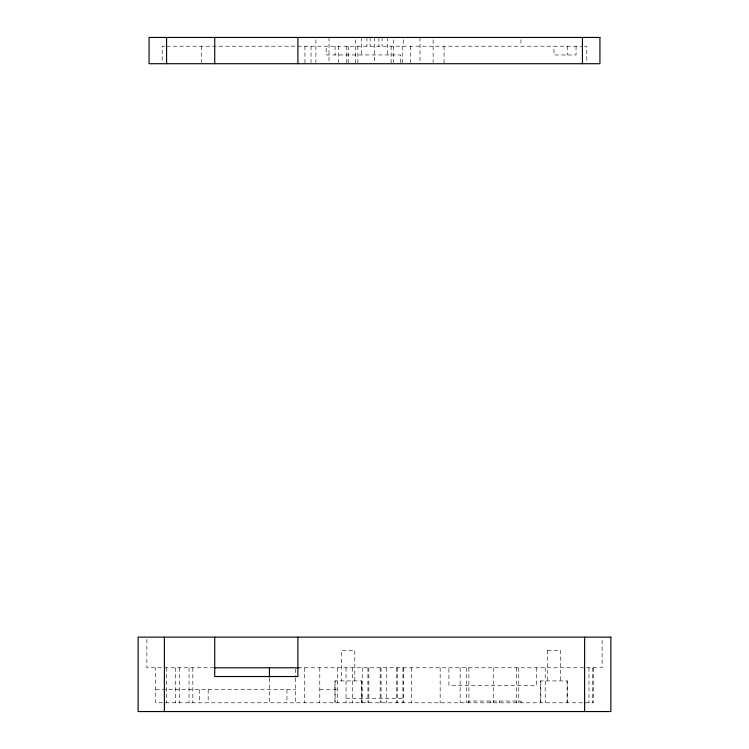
<?xml version="1.0" encoding="UTF-8"?>
<svg xmlns="http://www.w3.org/2000/svg" width="749" height="749" viewBox="0 0 749 749"><rect width="100%" height="100%" fill="white"/><g stroke="black" fill="none" stroke-linecap="round" stroke-linejoin="round"><path stroke-width="0.56" stroke-dasharray="3.75 2.81" d="M164.902 46.204L162.205 46.204L162.205 62.551M166.578 46.204L582.422 46.204M584.098 46.204L586.795 46.204L586.795 62.551M547.407 650.272L560.533 650.272L560.505 680.907M213.999 667.78L146.879 667.78L146.879 637.137M297.896 667.78L602.121 667.78L602.121 637.137M155.633 689.66L295.705 689.66M319.786 689.66L337.293 689.66M346.047 698.414L402.953 698.414M593.367 667.78L593.367 702.796L155.633 702.796L155.633 667.78M592.29 667.78L592.29 702.796M588.986 667.78L588.986 702.796M576.056 46.204L576.056 54.958L553.97 54.958L553.97 46.204M567.246 46.204L567.246 54.958M567.246 702.796L567.246 680.907L540.684 680.907L540.684 702.796M567.096 680.907L567.096 702.796M547.425 650.272L547.407 680.907M545.216 667.78L545.216 702.796M540.834 680.907L540.834 702.796M536.462 667.78L536.462 685.288L448.913 685.288L448.913 667.78M521.135 702.796L521.135 701.045L468.612 701.045L468.612 702.796M520.939 39.641L520.939 46.204M518.767 667.78L518.767 702.796M516.482 667.78L516.482 702.796M499.255 701.045L499.255 702.796M493.263 667.78L493.263 702.796M490.501 701.045L490.501 702.796M468.893 667.78L468.893 702.796M466.608 667.78L466.608 702.796M460.139 667.78L460.139 702.796M444.063 46.204L444.063 63.712M440.159 667.78L440.159 702.796M433.119 39.734L433.119 62.57M419.992 37.45L419.992 63.712M411.707 667.78L411.707 702.796M410.396 46.204L410.396 62.551M403.627 39.641L403.627 46.204M403.645 667.78L403.645 702.796M402.953 667.78L402.953 702.796M402.213 46.204L402.213 63.712M400.762 62.616L400.762 54.958L326.152 54.958L326.152 46.204M397.26 667.78L397.26 702.796M396.39 667.78L396.39 702.796M393.45 39.734L393.45 62.57M391.109 46.204L391.109 63.712M387.636 37.45L387.636 54.958M386.756 667.78L386.756 702.796M382.084 37.45L382.084 46.204M381.063 667.78L381.063 702.796M380.164 667.78L380.164 702.796M378.882 37.45L378.882 46.204M374.5 37.45L374.5 63.712M370.118 37.45L370.118 46.204M368.836 667.78L368.836 702.796M367.937 667.78L367.937 702.796M366.916 37.45L366.916 46.204M362.244 667.78L362.244 702.796M361.533 702.796L361.533 680.907L334.934 680.907L334.934 702.796M361.364 37.45L361.364 54.958M361.364 680.907L361.364 702.796M357.891 46.204L357.891 63.712M355.55 39.734L355.55 63.712M354.801 680.907L354.801 650.272L341.675 650.272L341.675 680.907M352.61 667.78L352.61 702.796M348.238 46.204L348.238 62.616M346.787 46.204L346.787 63.712M346.047 667.78L346.047 702.796M338.604 46.204L338.604 62.551M337.293 667.78L337.293 702.796M335.103 46.204L335.103 54.958M335.103 680.907L335.103 702.796M329.008 37.45L329.008 63.712M319.786 667.78L319.786 702.796M315.881 39.734L315.881 62.57M311.032 46.204L311.032 62.551M304.937 46.204L304.937 63.712M304.459 667.78L304.459 702.796M295.705 668.932L295.705 677.115M295.705 678.145L295.705 702.796M286.951 689.66L286.951 702.796M269.443 678.285L269.443 702.796M208.166 689.66L208.166 702.796M201.593 46.204L201.593 62.551M199.412 689.66L199.412 702.796M192.839 667.78L192.839 702.796M189.048 667.78L189.048 702.796M179.507 667.78L179.507 702.796M175.332 667.78L175.332 702.796M166.578 667.78L166.578 702.796"/><path stroke-width="1.12" d="M214.579 667.78L298.991 667.78M584.613 637.137L584.613 711.55M582.422 37.45L582.422 63.712M297.896 37.45L297.896 63.712M297.896 637.137L297.896 676.534L214.729 676.534L214.729 637.137M269.443 667.78L269.443 677.115M214.729 37.45L214.729 63.712M166.578 37.45L166.578 63.712M164.387 637.137L164.387 711.55M599.93 37.45L149.07 37.45L149.07 63.712L599.93 63.712L599.93 37.45M610.875 637.137L138.125 637.137L138.125 711.55L610.875 711.55L610.875 637.137"/></g></svg>
